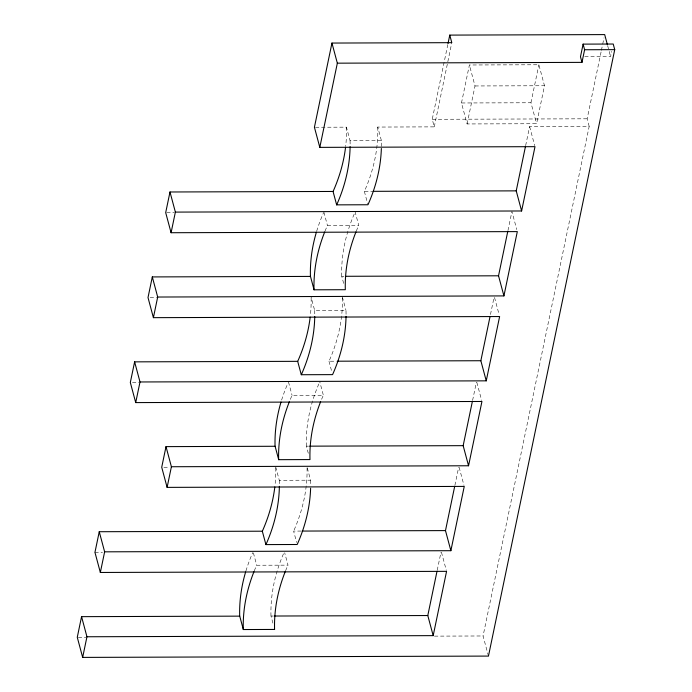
<?xml version="1.0" encoding="UTF-8"?>
<svg xmlns="http://www.w3.org/2000/svg" width="692" height="692" viewBox="0 0 692 692"><rect width="100%" height="100%" fill="white"/><g stroke="black" fill="none" stroke-linecap="round" stroke-linejoin="round"><path stroke-width="0.52" stroke-dasharray="3.46 2.59" d="M381.404 146.479A240.081 173.865 -15 0 0 381.361 140.459L377.728 127.06L434.273 126.87L432.24 119.309L447.802 44.573M434.273 126.87L451.798 42.67M461.478 102.978L469.392 64.987L538.878 64.763L544.492 85.739L536.585 123.721L467.1 123.946L461.478 102.978L530.963 102.753L536.585 123.721M467.1 123.946L475.015 85.964L469.392 64.987M530.963 102.753L538.878 64.763M437.214 570.32L440.977 552.242M454.895 485.386L458.658 467.308M472.584 400.452L476.347 382.373M490.472 314.514L494.027 297.439M507.954 230.583L511.924 211.501L516.777 229.597M525.635 145.649L529.614 126.567L589.186 126.368L483.068 635.974L488.457 656.085M589.186 126.368L587.153 118.799L601.184 51.442M601.4 50.386L602.498 45.127M602.715 44.072L604.029 37.757M584.775 56.735L610.595 56.657L611.693 51.39M475.015 85.964L544.492 85.739M432.24 119.309L587.153 118.799M315.491 127.259L346.441 127.155L350.031 140.562L381.327 140.459M377.771 127.051A240.081 173.865 -15 0 1 364.381 191.364L371.881 191.329M166.772 212.617L174.297 212.591M325.024 231.137A240.081 173.865 -15 0 1 327.411 225.505L358.741 225.41L355.152 212.003M343.924 276.298L341.762 276.307L344.244 285.588M150.164 297.551L156.651 297.525M346.052 314.341A240.081 173.865 -15 0 0 345.991 310.327L314.661 310.431L311.071 297.024M342.428 297.923A240.081 173.865 -15 0 1 329.011 361.224L336.511 361.198M132.475 382.486L138.928 382.46M290.311 399.396A240.081 173.865 -15 0 1 292.041 395.374L323.372 395.279L319.782 381.872M308.554 446.167L306.392 446.176L308.874 455.457M163.866 467.256L169.246 467.238M275.701 466.892L279.291 480.3L310.587 480.196L306.988 466.789M301.141 531.067L293.607 531.093L296.643 542.433M94.951 552.354L102.485 552.337M254.284 570.874A240.081 173.865 -15 0 1 256.671 565.243L288.002 565.148L284.689 552.77M273.184 616.036L271.022 616.044L273.228 624.288M78.326 637.289L85.721 637.263M434.464 636.13L483.068 635.974M607.645 45.629L610.595 56.657M529.614 126.567L534.726 145.666M494.512 297.439L499.088 314.531M476.823 382.373L481.675 400.469M459.142 467.308L463.986 485.403M364.347 191.355L367.66 203.733M441.453 552.242L446.305 570.338M323.856 212.107L327.454 225.514M342.358 296.929L345.957 310.327M328.977 361.224L332.013 372.564M288.486 381.975L292.085 395.383M253.393 552.873L256.715 565.252M245.937 570.943A240.081 173.865 -15 0 1 252.727 552.64M270.979 616.044A240.081 173.865 -15 0 1 284.014 552.545M285.58 570.77A240.081 173.865 -15 0 1 287.967 565.139M279.334 480.291A240.081 173.865 -15 0 1 279.386 484.313M310.622 480.196A240.081 173.865 -15 0 1 310.682 484.21M321.607 399.301A240.081 173.865 -15 0 1 323.337 395.279M314.704 310.423A240.081 173.865 -15 0 1 314.756 314.445M356.319 231.033A240.081 173.865 -15 0 1 358.707 225.41M350.074 140.562A240.081 173.865 -15 0 1 350.109 146.583M341.718 276.307A240.081 173.865 -15 0 1 354.754 212.807M306.348 446.176A240.081 173.865 -15 0 1 319.384 382.676M307.058 467.792A240.081 173.865 -15 0 1 293.642 531.093M346.484 127.155A240.081 173.865 -15 0 1 345.671 146.237M316.677 231.206A240.081 173.865 -15 0 1 323.467 212.902M311.132 298.027A240.081 173.865 -15 0 1 310.301 316.106M281.618 400.071A240.081 173.865 -15 0 1 287.751 383.576M275.762 467.887A240.081 173.865 -15 0 1 274.932 485.974"/><path stroke-width="1.04" d="M274.612 629.443L243.325 629.547L239.735 616.139L81.561 616.659L77.27 637.289L82.659 657.4L488.457 656.085L614.73 49.651L613.224 44.029L583.105 44.124L580.476 56.753L581.981 62.375L337.341 63.171L331.952 43.06L451.798 42.67L449.774 35.102L604.687 34.6L607.377 44.625M274.819 486.978A240.081 173.865 -15 0 1 262.346 531.197L99.25 531.724L94.951 552.354L100.34 572.466L446.574 571.341L433.183 635.637L86.95 636.761L81.561 616.659M310.189 317.109A240.081 173.865 -15 0 1 297.716 361.328L134.62 361.855L130.321 382.486L135.71 402.597L481.943 401.472L468.553 465.768L171.4 466.737L166.011 446.625L275.105 446.271L278.694 459.678L309.981 459.574A240.081 173.865 -15 0 1 320.621 401.706M355.991 231.837A240.081 173.865 -15 0 0 345.317 289.714L314.064 289.81L310.474 276.411L152.309 276.921L148.01 297.56L153.399 317.663L499.624 316.538L486.242 380.842L140.009 381.967L134.62 361.855M381.353 148.486A240.081 173.865 -15 0 1 367.971 204.763L336.649 204.858L333.051 191.459L169.99 191.987L165.691 212.626L171.08 232.728L517.313 231.604L503.923 295.908L157.69 297.032L152.309 276.921M82.659 657.4L86.95 636.761M100.34 572.466L104.639 551.827L99.25 531.724M135.71 402.597L140.009 381.967M153.399 317.663L157.69 297.032M171.08 232.728L175.379 212.098L169.99 191.987M166.011 446.625L161.72 467.264L167.109 487.376L464.254 486.407L450.873 550.702L104.639 551.827M167.109 487.376L171.4 466.737M331.952 43.06L314.419 127.259L319.808 147.37L535.002 146.669L521.612 210.974L175.379 212.098M319.808 147.37L337.341 63.171M448.018 43.527L449.774 35.102M433.183 635.637L427.794 615.534L436.998 571.324M450.873 550.702L445.484 530.6L454.687 486.389M468.553 465.768L463.164 445.665L472.368 401.455M486.242 380.842L480.853 360.731L490.057 316.521M503.923 295.908L498.534 275.797L507.738 231.586M521.612 210.974L516.223 190.862L525.427 146.661M581.981 62.375L584.61 49.746L583.105 44.124M584.61 49.746L614.73 49.651M372.962 191.329L516.223 190.862M346.087 276.29L498.534 275.797M337.592 361.198L480.853 360.731M309.635 446.158L463.164 445.665M302.222 531.067L445.484 530.6M274.266 616.027L427.794 615.534M297.681 361.328L301.279 374.727L332.567 374.632A240.081 173.865 -15 0 0 346.035 316.348M262.311 531.197L265.91 544.595L297.197 544.5A240.081 173.865 -15 0 0 310.613 488.223M274.577 629.452A240.081 173.865 -15 0 1 285.251 571.575M243.281 629.556A240.081 173.865 -15 0 1 253.964 571.678M279.369 486.32A240.081 173.865 -15 0 1 265.944 544.604M278.651 459.687A240.081 173.865 -15 0 1 289.334 401.81M314.739 316.452A240.081 173.865 -15 0 1 301.314 374.735M314.021 289.818A240.081 173.865 -15 0 1 324.704 231.941M350.109 146.583A240.081 173.865 -15 0 1 336.684 204.867M345.559 147.24A240.081 173.865 -15 0 1 333.094 191.459M310.431 276.411A240.081 173.865 -15 0 1 316.374 232.209M275.061 446.279A240.081 173.865 -15 0 1 281.004 402.078M239.692 616.148A240.081 173.865 -15 0 1 245.634 571.947"/></g></svg>
